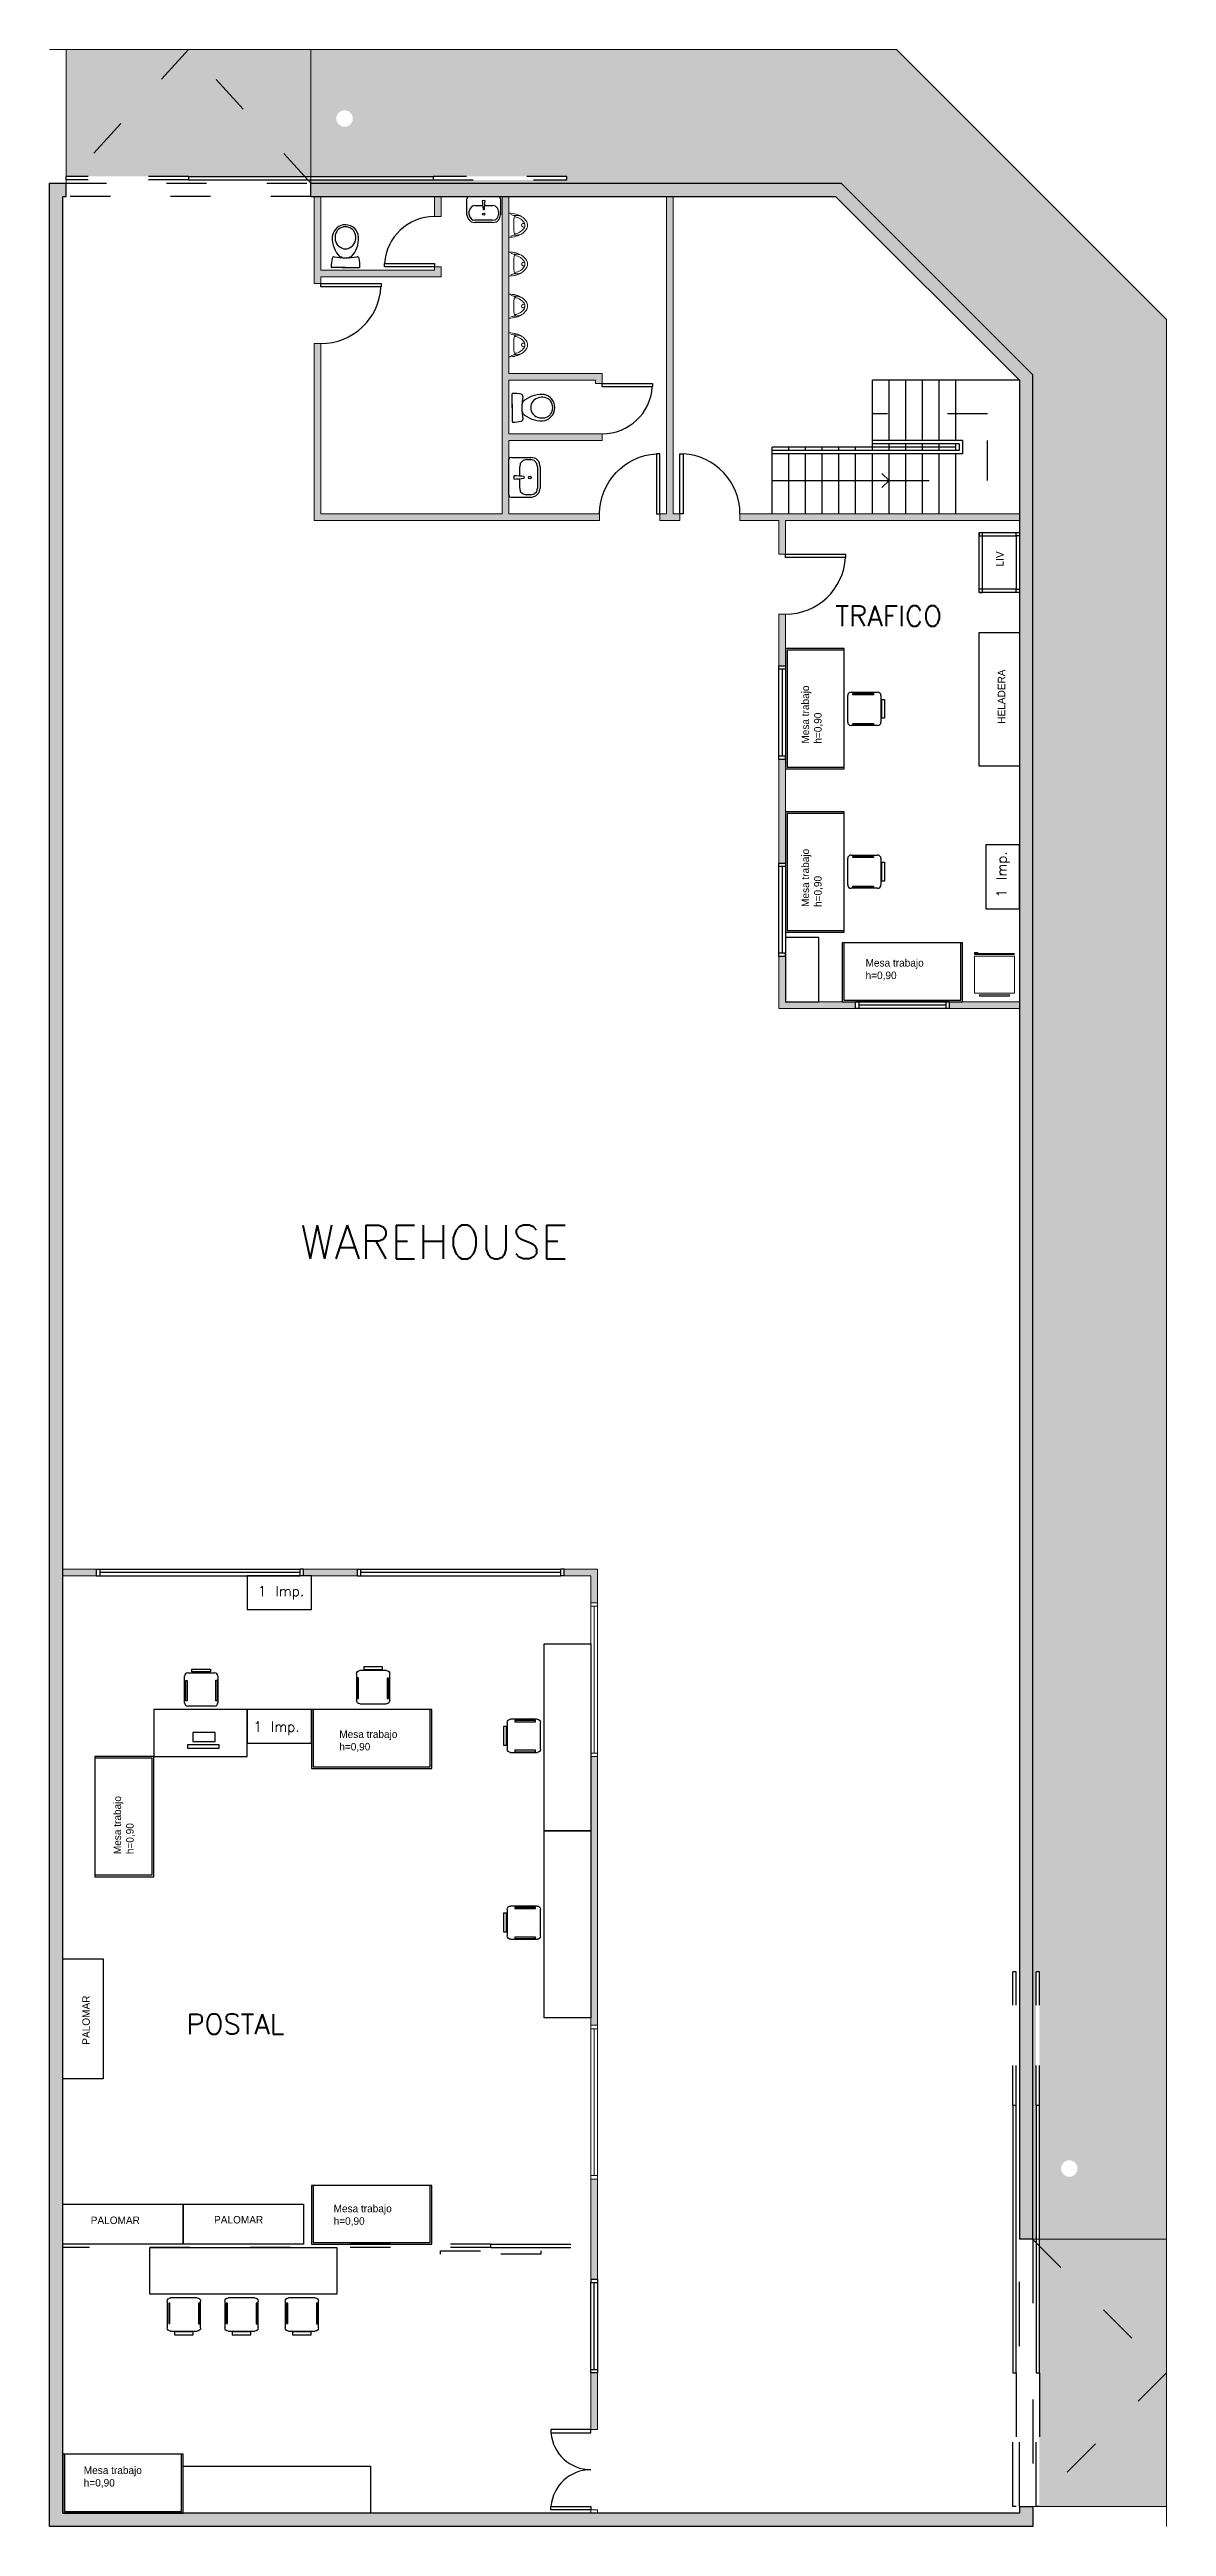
# Model space of a CAD drawing. Header units: millimetres. Extents: x 40.1 to 86.1, y 91.9 to 129.2.
# Drawn here: x 69.41 to 86.12, y 92.08 to 129.15 of the extents above; entities that cross this region are included whole.
import ezdxf

# ---------------------------------------------------------------- set-up
doc = ezdxf.new("R2010")
doc.units = ezdxf.units.MM
for name, pattern in [('ACAD_ISO02W100', [15, 12, -3]), ('ACAD_ISO03W100', [30, 12, -18]), ('CENTER2', [28.575, 19.05, -3.175, 3.175, -3.175])]:
    doc.linetypes.add(name, pattern=pattern)
for name, color, linetype, lineweight in [('000 - DURLOCK', 30, 'Continuous', 15), ('000 - EXISTENTE', 252, 'Continuous', 20), ('000 - HATCH MUROS', 253, 'Continuous', 15), ('000 - MUROS', 1, 'Continuous', 25), ('000 - TEXTO MOBILIARIO', 252, 'Continuous', 0)]:
    doc.layers.add(name, color=color, linetype=linetype, lineweight=lineweight)
for name, color, linetype in [('000 - EQUIPAMIENTO', 252, 'Continuous'), ('000 - ESCALERA', 252, 'ACAD_ISO02W100'), ('000 - HATCH DURLOCK', 252, 'ACAD_ISO03W100'), ('000 - PROYECCION', 253, 'ACAD_ISO03W100'), ('000 - PUERTAS', 252, 'ACAD_ISO03W100'), ('000 - REJA', 3, 'ACAD_ISO03W100'), ('000 - SANITARIOS - EXISTENTE', 254, 'CENTER2'), ('000 - TEXTO', 7, 'ACAD_ISO02W100'), ('000 - VENTANA 130', 3, 'ACAD_ISO03W100'), ('X-REF 12 06 13$0$SANITARIOS', 8, 'Continuous')]:
    doc.layers.add(name, color=color, linetype=linetype)
doc.layers.get('000 - SANITARIOS - EXISTENTE').off()
doc.styles.add('OpenGostTypeA-Regular', font='OpenGostTypeA-Regular')
doc.styles.get("Standard").update_dxf_attribs({"font": 'txt.shx'})
pattern_1 = [(270, (1800.183253, -2590.087893), (0.0412444597, -0.0714375), [0.047625, -0.09525]), (30, (1800.183253, -2590.087893), (0.04124445995, 0.07143749984), [0.047625, -0.09525]), (330, (1800.183253, -2590.087893), (0.0824889196, -1.6e-10), [-0.09525, 0.047625])]

# ---------------------------------------------------------------- blocks, each defined once
blk = doc.blocks.new('000 - SANITARIO - BACHA GRANDE')
at = {"layer": '000 - EQUIPAMIENTO'}
for p, q in [((1729.115541, 1124.070118), (1729.115541, 1124.358339)), ((1729.156763, 1124.399628), (1729.683872, 1124.399628)), ((1729.716783, 1124.358339), (1729.716783, 1124.070118)), ((1729.156763, 1124.070118), (1729.156763, 1124.136074)), ((1729.255562, 1124.234873), (1729.396972, 1124.234873)), ((1729.576828, 1123.971319), (1729.255562, 1123.971319)), ((1729.435427, 1124.234873), (1729.576828, 1124.234873)), ((1729.683872, 1124.136074), (1729.683872, 1124.070118)), ((1729.576828, 1123.930163), (1729.255562, 1123.930163))]:
    blk.add_line(p, q, dxfattribs=at)
for points in [[(1729.156763, 1124.399628), (1729.132029, 1124.391317), (1729.115541, 1124.358339)], [(1729.716783, 1124.358339), (1729.708606, 1124.391317), (1729.683872, 1124.399628)], [(1729.115541, 1124.070118), (1729.140274, 1123.995985), (1729.189674, 1123.946518), (1729.255562, 1123.930163)], [(1729.255562, 1124.234873), (1729.206163, 1124.226562), (1729.173185, 1124.185406), (1729.156763, 1124.136074)], [(1729.156763, 1124.070118), (1729.173185, 1124.020651), (1729.206163, 1123.979496), (1729.255562, 1123.971319)], [(1729.683872, 1124.136074), (1729.667383, 1124.185406), (1729.626228, 1124.226562), (1729.576828, 1124.234873)], [(1729.576828, 1123.930163), (1729.650961, 1123.946518), (1729.700361, 1123.995985), (1729.716783, 1124.070118)], [(1729.576828, 1123.971319), (1729.626228, 1123.979496), (1729.667383, 1124.020651), (1729.683872, 1124.070118)]]:
    blk.add_lwpolyline(points, dxfattribs=at)
blk.add_circle((1729.416208, 1124.082321), 0.02, dxfattribs=at)
for centre, radius, start, end in [((1729.416198, 1124.271421), 0.053412, 62.599994, 117.405779), ((1730.711564, 1124.360933), 1.320622, 181.826591, 188.153046), ((1729.416203, 1124.176732), 0.012306, 194.52616, 345.479613), ((1728.120823, 1124.360802), 1.320622, 351.852727, 358.179182)]:
    blk.add_arc(centre, radius, start, end, dxfattribs=at)
blk = doc.blocks.new('X-REF 12 06 13$0$ming')
at = {"layer": '000 - EQUIPAMIENTO', "color": 0, "lineweight": 9}
for p, q in [((0.18, 0), (-0.18, 0)), ((-0.148292, -0.071009), (-0.16245, -0.031955)), ((-0.147933, -0.073054), (-0.147933, -0.11)), ((0, -0.077), (-0.073966, -0.077)), ((0, -0.077), (0.073966, -0.077)), ((0.147933, -0.073054), (0.147933, -0.11)), ((0.148292, -0.071009), (0.16245, -0.031955))]:
    blk.add_line(p, q, dxfattribs=at)
for centre, radius, start, end in [((0.25405, 0), 0.43405, 180, 194.91074), ((-0.25405, 0), 0.43405, 345.08926, 360), ((-0.148743, -0.11), 0.016642, 180, 187.832819), ((0.128842, -0.033341), 0.304479, 194.91074, 212.735226), ((-0.153933, -0.073054), 0.006, 0, 19.926857), ((-0.131922, -0.11), 0.016011, 137.12572, 180), ((0.046986, -0.11), 0.194919, 180, 199.821488), ((-0.104499, -0.13546), 0.053431, 114.04396, 137.12572), ((0.024024, -0.118277), 0.170511, 199.821488, 209.821096), ((0.049753, -0.084184), 0.210457, 212.735226, 237.205013), ((-0.086104, -0.176691), 0.098579, 100.470176, 114.04396), ((0.054017, -0.075854), 0.18061, 183.431793, 214.22658), ((-0.073966, -0.242369), 0.165369, 90, 100.470176), ((0.049753, -0.084184), 0.172457, 212.735226, 237.205013), ((0, -0.161399), 0.118601, 237.205013, 270), ((0, -0.161399), 0.080601, 237.205013, 270), ((0.001163, -0.222422), 0.028943, 92.303811, 214.275205), ((-0.001163, -0.222422), 0.028943, 325.724795, 87.696189), ((0, -0.161399), 0.080601, 270, 302.794987), ((0, -0.161399), 0.118601, 270, 302.794987), ((-0.049753, -0.084184), 0.172457, 302.794987, 327.264774), ((-0.049753, -0.084184), 0.210457, 302.794987, 327.264774), ((0.073966, -0.242369), 0.165369, 79.529824, 90), ((-0.054017, -0.075854), 0.18061, 325.77342, 356.568207), ((0.086104, -0.176691), 0.098579, 65.95604, 79.529824), ((-0.024024, -0.118277), 0.170511, 330.178904, 340.178512), ((0.104499, -0.13546), 0.053431, 42.87428, 65.95604), ((-0.128842, -0.033341), 0.304479, 327.264774, 345.08926), ((-0.046986, -0.11), 0.194919, 340.178512, 0), ((0.131922, -0.11), 0.016011, 0, 42.87428), ((0.153933, -0.073054), 0.006, 160.073143, 180), ((0.148743, -0.11), 0.016642, 352.167181, 0)]:
    blk.add_arc(centre, radius, start, end, dxfattribs=at)
blk = doc.blocks.new('VENTANA 130')
at = {"layer": '000 - VENTANA 130', "color": 240, "true_color": 0xed1f24}
for p, q in [((2563.146578, 1761.295061), (2563.246578, 1761.295061)), ((2563.146578, 1761.245061), (2563.146578, 1761.295061)), ((2563.246578, 1761.245061), (2563.146578, 1761.245061)), ((2563.246578, 1761.295061), (2563.246578, 1761.245061)), ((2563.246578, 1759.945061), (2563.146578, 1759.945061)), ((2563.146578, 1759.895061), (2563.146578, 1759.945061)), ((2563.246578, 1759.895061), (2563.146578, 1759.895061)), ((2563.246578, 1759.895061), (2563.246578, 1759.945061))]:
    blk.add_line(p, q, dxfattribs=at)
at = {"layer": '000 - VENTANA 130', "color": 252}
for p, q in [((2563.146578, 1759.945061), (2563.146578, 1761.245061)), ((2563.246578, 1761.245061), (2563.246578, 1759.945061))]:
    blk.add_line(p, q, dxfattribs=at)
at = {"layer": '000 - VENTANA 130', "color": 242, "true_color": 0xcd2027}
blk.add_line((2563.196578, 1761.245061), (2563.196578, 1759.945061), dxfattribs=at)
blk = doc.blocks.new('PUERTA 090')
at = {"layer": '000 - PUERTAS'}
for p, q in [((2558.713705, 1733.580865), (2558.713705, 1733.630865)), ((2558.713705, 1733.630865), (2559.613705, 1733.630865)), ((2559.613705, 1733.580865), (2558.713705, 1733.580865)), ((2559.613705, 1733.630865), (2559.613705, 1733.580865))]:
    blk.add_line(p, q, dxfattribs=at)
blk.add_arc((2559.613705, 1733.580865), 0.9, 90, 176.815261, dxfattribs=at)
blk = doc.blocks.new('Inodoro')
at = {"layer": '000 - EQUIPAMIENTO'}
for p, q in [((0.267481, 0.065061), (0.267467, 0.077871)), ((0.267481, 0.065061), (0.267467, 0.077871)), ((0.420473, -0.047783), (0.420473, 0.209217)), ((0.420473, -0.047783), (0.420473, 0.209217)), ((0.420473, 0.002217), (0.420473, -0.204782)), ((0.420473, 0.002217), (0.420473, -0.204782)), ((0.267611, -0.060159), (0.267628, -0.077316)), ((0.267611, -0.060159), (0.267628, -0.077316))]:
    blk.add_line(p, q, dxfattribs=at)
for centre, radius, start, end in [((-0.020062, 0.000186), 0.197391, 93.963589, 180.119507), ((-0.020062, 0.000186), 0.197391, 93.963589, 180.119507), ((-0.019487, -0.00002), 0.167464, 143.116522, 180.059385), ((-0.019487, -0.00002), 0.167464, 143.116522, 180.059385), ((-0.065281, 0.035295), 0.109643, 119.310244, 143.514819), ((-0.065281, 0.035295), 0.109643, 119.310244, 143.514819), ((-0.026041, -0.030397), 0.186146, 52.397501, 119.943791), ((-0.026041, -0.030397), 0.186146, 52.397501, 119.943791), ((-0.019466, -0.215326), 0.412677, 46.427375, 91.977505), ((-0.019466, -0.215326), 0.412677, 46.427375, 91.977505), ((-0.041999, -0.01885), 0.187771, 36.108162, 46.378791), ((-0.041999, -0.01885), 0.187771, 36.108162, 46.378791), ((0, 0), 0.143048, 0.059385, 39.924466), ((0, 0), 0.143048, 0.059385, 39.924466), ((0, 0), 0.143048, 320.194305, 0.059385), ((0, 0), 0.143048, 320.194305, 0.059385), ((0.290675, 0.176652), 0.028, 101.779541, 188.289491), ((-1.027446, -0.015394), 1.304038, 0.773795, 8.289491), ((-1.027446, -0.015394), 1.304038, 0.773795, 8.289491), ((-1.027446, 0.019827), 1.304038, 351.710509, 359.226205), ((-1.027446, 0.019827), 1.304038, 351.710509, 359.226205), ((0.259467, 0.077863), 0.008, 0.059385, 46.427375), ((0.259467, 0.077863), 0.008, 0.059385, 46.427375), ((0.275481, 0.065069), 0.008, 180.059385, 215.49033), ((0.275481, 0.065069), 0.008, 180.059385, 215.49033), ((0.187546, 0.002368), 0.1, 29.128699, 35.49033), ((0.187546, 0.002368), 0.1, 29.128699, 35.49033), ((0.412473, -0.407403), 0.62462, 90, 101.779541), ((0.412473, 0.209217), 0.008, 0, 90), ((-0.019487, -0.00002), 0.197964, 180.059385, 259.4315), ((-0.019487, -0.00002), 0.197964, 180.059385, 259.4315), ((-0.019487, -0.00002), 0.167464, 180.059385, 217.002249), ((-0.019487, -0.00002), 0.167464, 180.059385, 217.002249), ((-0.065207, -0.03543), 0.109643, 216.603952, 240.808527), ((-0.065207, -0.03543), 0.109643, 216.603952, 240.808527), ((-0.026104, 0.030343), 0.186146, 240.17498, 307.72127), ((-0.026104, 0.030343), 0.186146, 240.17498, 307.72127), ((-0.019708, 0.02345), 0.221042, 260.603442, 266.475246), ((-0.019708, 0.02345), 0.221042, 260.603442, 266.475246), ((-0.019912, 0.215285), 0.412677, 268.141266, 313.691396), ((-0.019912, 0.215285), 0.412677, 268.141266, 313.691396), ((-0.042038, 0.018763), 0.187771, 313.73998, 324.010609), ((-0.042038, 0.018763), 0.187771, 313.73998, 324.010609), ((0.290675, -0.172219), 0.028, 171.710509, 258.220459), ((0.290675, -0.172219), 0.028, 171.710509, 258.220459), ((0.259628, -0.077325), 0.008, 313.691396, 0.059385), ((0.259628, -0.077325), 0.008, 313.691396, 0.059385), ((0.275611, -0.06015), 0.008, 144.628441, 180.059385), ((0.275611, -0.06015), 0.008, 144.628441, 180.059385), ((0.187546, 0.002368), 0.1, 324.628441, 330.891305), ((0.187546, 0.002368), 0.1, 324.628441, 330.891305), ((0.412473, 0.411837), 0.62462, 258.220459, 270), ((0.412473, 0.411837), 0.62462, 258.220459, 270), ((0.412473, -0.204783), 0.008, 270, 0), ((0.412473, -0.204783), 0.008, 270, 0)]:
    blk.add_arc(centre, radius, start, end, dxfattribs=at)
blk = doc.blocks.new('IRI-OCASA-Layout R 9$0$OCA_SILLA')
at = {"linetype": 'Continuous'}
for p, q in [((0.0549, 0.05), (0.0549, 0.4483)), ((0.1049, 0.4983), (0.5023, 0.4983)), ((0.5523, 0.4483), (0.5523, 0.05)), ((0.5023, 0), (0.1049, 0))]:
    blk.add_line(p, q, dxfattribs=at)
for points in [[(0, 0.1087), (0, 0.3889), (0.0427, 0.3889), (0.0427, 0.1087)], [(0.1654, 0.4663), (0.1654, 0.4876), (0.4749, 0.4876), (0.4749, 0.4663)], [(0.1681, 0.0207), (0.1681, 0.0394), (0.4749, 0.0394), (0.4749, 0.0207)]]:
    blk.add_lwpolyline(points, close=True, dxfattribs=at)
for centre, start, end in [((0.1049, 0.4483), 90, 180), ((0.5023, 0.4483), 0, 90), ((0.1049, 0.05), 180, 270), ((0.5023, 0.05), 270, 0)]:
    blk.add_arc(centre, 0.05, start, end, dxfattribs=at)
blk = doc.blocks.new('000 - EQUIPAMIENTO - HELADERA 060 x 060')
at = {"lineweight": 0}
for p, q in [((6025.44335, 1321.331753), (6025.44335, 1321.931753)), ((6025.45885, 1321.331753), (6025.45885, 1321.931753)), ((6025.480992, 1321.931753), (6025.480992, 1321.331753)), ((6026.036707, 1321.931753), (6025.480992, 1321.931753)), ((6026.036707, 1321.331753), (6026.036707, 1321.931753)), ((6026.063278, 1321.855536), (6026.080992, 1321.855536)), ((6026.063278, 1321.40797), (6026.063278, 1321.855536)), ((6026.080992, 1321.40797), (6026.080992, 1321.855536)), ((6025.42785, 1321.38152), (6025.44335, 1321.38152)), ((6025.42785, 1321.331753), (6025.42785, 1321.38152)), ((6025.42785, 1321.331753), (6025.44335, 1321.331753)), ((6025.44335, 1321.331753), (6025.44335, 1321.38152)), ((6025.44335, 1321.331753), (6025.45885, 1321.331753)), ((6026.036707, 1321.331753), (6025.480992, 1321.331753)), ((6026.063278, 1321.40797), (6026.080992, 1321.40797))]:
    blk.add_line(p, q, dxfattribs=at)
blk = doc.blocks.new('VENTANA 220')
at = {"layer": '000 - DURLOCK', "color": 1}
for p, q in [((2563.870795, 1758.400865), (2563.970795, 1758.400865)), ((2563.870795, 1758.350865), (2563.870795, 1758.400865)), ((2563.870795, 1758.350865), (2563.970795, 1758.350865)), ((2563.920795, 1758.350865), (2563.920795, 1756.150865)), ((2563.970795, 1758.400865), (2563.970795, 1758.350865)), ((2563.970795, 1756.150865), (2563.870795, 1756.150865)), ((2563.870795, 1756.100865), (2563.870795, 1756.150865)), ((2563.970795, 1756.100865), (2563.870795, 1756.100865)), ((2563.970795, 1756.100865), (2563.970795, 1756.150865))]:
    blk.add_line(p, q, dxfattribs=at)
at = {"layer": '000 - DURLOCK', "color": 252}
for p, q in [((2563.870795, 1756.150865), (2563.870795, 1758.350865)), ((2563.970795, 1758.350865), (2563.970795, 1756.150865))]:
    blk.add_line(p, q, dxfattribs=at)
blk = doc.blocks.new('VENTANA 300')
at = {"layer": '000 - VENTANA 130', "color": 1}
for p, q in [((2563.333006, 1748.209443), (2563.333006, 1748.109443)), ((2563.333006, 1748.209443), (2563.383006, 1748.209443)), ((2563.333006, 1748.109443), (2563.383006, 1748.109443)), ((2563.383006, 1748.209443), (2563.383006, 1748.109443)), ((2563.383006, 1748.159443), (2566.383006, 1748.159443)), ((2566.383006, 1748.109443), (2566.383006, 1748.209443)), ((2566.433006, 1748.209443), (2566.383006, 1748.209443)), ((2566.433006, 1748.109443), (2566.383006, 1748.109443)), ((2566.433006, 1748.109443), (2566.433006, 1748.209443))]:
    blk.add_line(p, q, dxfattribs=at)
at = {"layer": '000 - VENTANA 130', "color": 252}
for p, q in [((2566.383006, 1748.209443), (2563.383006, 1748.209443)), ((2566.383006, 1748.109443), (2563.383006, 1748.109443))]:
    blk.add_line(p, q, dxfattribs=at)

msp = doc.modelspace()

# ---------------------------------------------------------------- hatches: boundary and pattern name
at = {"layer": '000 - HATCH DURLOCK', "lineweight": 0}
h = msp.add_hatch(dxfattribs=at)
h.set_pattern_fill('HONEY', color=256, scale=0.015, angle=270)
h.set_pattern_definition(pattern_1)
h.paths.add_polyline_path([(73.468, 125.854), (73.468, 126.954), (73.368, 126.954), (73.368, 125.654), (73.468, 125.654), (73.468, 125.754), (75.268, 125.754), (75.268, 125.904), (75.168, 125.904), (75.168, 125.854)])
h.paths.add_polyline_path([(75.168, 126.954), (75.168, 126.654), (75.268, 126.654), (75.268, 126.954)], flags=17)
h.paths.add_polyline_path([(76.178, 126.954), (76.178, 122.204), (76.278, 122.204), (76.278, 123.204), (76.278, 123.304), (77.678, 123.304), (77.678, 123.404), (76.278, 123.404), (76.278, 124.204), (77.578, 124.204), (77.578, 124.154), (77.678, 124.154), (77.678, 124.204), (77.678, 124.304), (76.278, 124.304), (76.278, 126.954)])
h.paths.add_polyline_path([(73.468, 122.204), (73.468, 124.754), (73.368, 124.754), (73.368, 122.104), (77.638, 122.104), (77.638, 122.204)])
h.paths.add_polyline_path([(78.638, 126.954), (78.638, 122.204), (78.538, 122.204), (78.538, 122.104), (78.838, 122.104), (78.838, 122.204), (78.738, 122.204), (78.738, 126.954)])
at = {"layer": '000 - HATCH DURLOCK'}
h = msp.add_hatch(dxfattribs=at)
h.set_pattern_fill('HONEY', color=256, scale=0.015, angle=270)
h.set_pattern_definition(pattern_1)
h.paths.add_polyline_path([(79.738, 122.204), (79.738, 122.104), (80.318, 122.104), (80.318, 121.604), (80.418, 121.604), (80.418, 122.104), (83.918, 122.104), (83.918, 122.204)])
h.paths.add_polyline_path([(80.318, 120.704), (80.318, 119.929), (80.418, 119.929), (80.418, 120.704)])
h.paths.add_polyline_path([(80.318, 118.529), (80.318, 116.979), (80.418, 116.979), (80.418, 118.529)])
h.paths.add_polyline_path([(80.318, 115.579), (80.318, 114.804), (81.468, 114.804), (81.468, 114.904), (80.418, 114.904), (80.418, 115.579)])
h.paths.add_polyline_path([(82.868, 114.904), (82.868, 114.804), (83.918, 114.804), (83.918, 114.904)])
h = msp.add_hatch(dxfattribs=at)
h.set_pattern_fill('HONEY', color=256, scale=0.015, angle=270)
h.set_pattern_definition(pattern_1)
h.paths.add_polyline_path([(77.108, 106.409), (77.108, 106.309), (77.508, 106.309), (77.508, 105.909), (77.608, 105.909), (77.608, 106.409)])
h.paths.add_polyline_path([(73.208, 106.409), (73.208, 106.309), (74.008, 106.309), (74.008, 106.409)])
h.paths.add_polyline_path([(69.608, 106.409), (69.608, 106.309), (70.108, 106.309), (70.108, 106.409)])
h.paths.add_polyline_path([(77.508, 103.609), (77.508, 102.495), (77.508, 99.584), (77.608, 99.584), (77.608, 103.609)])
h.paths.add_polyline_path([(77.508, 97.284), (77.508, 95.784), (77.608, 95.784), (77.608, 97.284)])
h.paths.add_polyline_path([(77.508, 94.384), (77.508, 93.534), (77.608, 93.534), (77.608, 94.384)])
at = {"layer": '000 - HATCH MUROS', "transparency": 33554495}
h = msp.add_hatch(color=254, dxfattribs=at)
h.dxf.hatch_style = 1
h.paths.add_polyline_path([(71.488, 129.154), (73.227, 127.254), (73.318, 127.254), (73.318, 129.154)])
h.paths.add_polyline_path([(69.75, 127.254), (71.488, 127.254), (73.227, 127.254), (71.488, 129.154)])
h.paths.add_polyline_path([(69.658, 129.154), (69.658, 127.254), (69.75, 127.254), (71.488, 129.154)])
h = msp.add_hatch(color=254, dxfattribs=at)
h.dxf.hatch_style = 1
h.paths.add_polyline_path([(82.079, 129.154), (73.318, 129.154), (73.318, 127.254), (75.148, 127.254), (77.148, 127.254), (77.148, 127.204), (75.148, 127.204), (73.318, 127.204), (73.318, 127.154), (81.251, 127.154), (84.118, 124.287), (84.118, 96.384), (84.168, 96.384), (84.168, 98.384), (84.168, 100.384), (84.218, 100.384), (84.218, 98.384), (84.218, 96.384), (86.118, 96.384), (86.118, 125.115)])
h.paths.add_polyline_path([(73.822, 127.998, -1), (73.822, 128.244, -1)], flags=16)
h.paths.add_polyline_path([(73.822, 128.121), (73.822, 128.059, -0.414214), (73.761, 128.121), (73.822, 128.121), (73.822, 128.182, -0.414214), (73.884, 128.121)], flags=0)
h.paths.add_polyline_path([(84.665, 97.564, -1), (84.665, 97.318, -1)], flags=16)
h.paths.add_polyline_path([(84.665, 97.502, -0.414214), (84.726, 97.441), (84.665, 97.441), (84.665, 97.38, -0.414214), (84.603, 97.441), (84.665, 97.441)], flags=0)
h.paths.add_polyline_path([(84.797, 97.463), (85.968, 97.463), (85.968, 97.763), (84.797, 97.763)], flags=24)
h.paths.add_polyline_path([(73.954, 128.143), (75.126, 128.143), (75.126, 128.443), (73.954, 128.443)], flags=24)
at = {"layer": '000 - HATCH MUROS'}
h = msp.add_hatch(color=252, dxfattribs=at)
h.dxf.hatch_style = 1
h.paths.add_polyline_path([(69.408, 127.154), (69.408, 122.204), (69.408, 92.084), (84.118, 92.084), (84.118, 92.384), (83.918, 92.384), (83.918, 92.284), (69.608, 92.284), (69.608, 93.164), (69.608, 122.204), (69.608, 126.954), (69.658, 126.954), (69.658, 127.154)])
h = msp.add_hatch(color=252, dxfattribs=at)
h.dxf.hatch_style = 1
h.paths.add_polyline_path([(73.318, 127.154), (81.251, 127.154), (84.118, 124.287), (84.118, 96.384), (83.918, 96.384), (83.918, 124.204), (81.168, 126.954), (73.318, 126.954)])
at = {"layer": '000 - HATCH MUROS', "transparency": 33554495}
h = msp.add_hatch(color=254, dxfattribs=at)
h.dxf.hatch_style = 1
h.paths.add_polyline_path([(84.218, 96.384), (86.118, 96.384), (86.118, 94.384), (84.218, 96.279)])
h = msp.add_hatch(color=254, dxfattribs=at)
h.dxf.hatch_style = 1
h.paths.add_polyline_path([(84.218, 96.279), (84.218, 94.384), (84.218, 92.479), (86.118, 94.384)])
h.paths.add_polyline_path([(84.218, 92.479), (84.218, 92.384), (86.118, 92.384), (86.118, 94.384)])

# ---------------------------------------------------------------- linework, layer by layer
at = {"layer": '000 - DURLOCK'}
for p, q in [((73.468, 126.954), (73.468, 125.854)), ((75.168, 126.654), (75.168, 126.954)), ((75.268, 126.654), (75.268, 126.954)), ((76.178, 122.204), (76.178, 126.954)), ((76.278, 124.304), (76.278, 126.954)), ((78.638, 122.204), (78.638, 126.954)), ((78.738, 122.204), (78.738, 126.954)), ((75.168, 126.654), (75.268, 126.654)), ((73.468, 125.854), (75.168, 125.854)), ((73.468, 125.754), (75.268, 125.754)), ((75.168, 125.854), (75.168, 125.904)), ((75.168, 125.904), (75.268, 125.904)), ((75.268, 125.754), (75.268, 125.904)), ((73.468, 125.654), (73.368, 125.654)), ((73.368, 124.754), (73.468, 124.754)), ((76.278, 124.304), (77.678, 124.304)), ((76.278, 123.404), (76.278, 124.204)), ((76.278, 124.204), (77.578, 124.204)), ((77.578, 124.154), (77.578, 124.204)), ((77.678, 124.304), (77.678, 124.204)), ((77.678, 124.204), (77.678, 124.154)), ((77.678, 124.154), (77.578, 124.154)), ((76.278, 123.404), (77.678, 123.404)), ((76.278, 122.204), (76.278, 123.304)), ((76.278, 123.304), (77.678, 123.304)), ((76.278, 122.204), (76.278, 123.204)), ((77.678, 123.404), (77.678, 123.304)), ((77.638, 122.204), (77.638, 122.104)), ((78.538, 122.204), (78.538, 122.104)), ((78.838, 122.204), (78.738, 122.204)), ((78.838, 122.204), (78.838, 122.104)), ((83.918, 122.204), (79.738, 122.204)), ((79.968, 122.204), (79.738, 122.204)), ((79.738, 122.204), (79.738, 122.104)), ((80.318, 122.104), (80.318, 121.604)), ((80.318, 121.604), (80.418, 121.604)), ((80.418, 120.704), (80.318, 120.704)), ((77.608, 106.409), (69.608, 106.409)), ((77.608, 106.409), (77.108, 106.409)), ((77.608, 93.534), (77.608, 106.409)), ((77.508, 106.309), (69.608, 106.309)), ((77.508, 93.534), (77.508, 106.309)), ((77.608, 93.534), (77.508, 93.534)), ((77.508, 92.284), (77.508, 92.334)), ((77.608, 92.334), (77.508, 92.334)), ((77.608, 92.284), (77.608, 92.334))]:
    msp.add_line(p, q, dxfattribs=at)
for points in [[(73.368, 125.654), (73.368, 126.954)], [(73.468, 125.854), (73.468, 126.954)], [(73.468, 125.654), (73.468, 125.754)], [(77.638, 122.104), (73.368, 122.104), (73.368, 124.754)], [(76.178, 122.204), (73.468, 122.204), (73.468, 124.754)], [(77.638, 122.204), (76.278, 122.204)], [(78.638, 122.204), (78.538, 122.204)], [(78.838, 122.104), (78.538, 122.104)], [(78.838, 122.204), (78.738, 122.204)], [(79.968, 122.204), (79.738, 122.204)], [(80.318, 122.104), (79.738, 122.104)], [(79.968, 122.204), (83.918, 122.204)], [(80.318, 122.104), (80.318, 121.604)], [(80.418, 122.104), (80.418, 121.604)], [(83.918, 122.104), (80.418, 122.104)], [(80.318, 120.704), (80.318, 114.804), (83.918, 114.804)], [(80.418, 120.704), (80.418, 114.904), (83.918, 114.904)]]:
    msp.add_lwpolyline(points, dxfattribs=at)
at = {"layer": '000 - EQUIPAMIENTO'}
for p, q in [((83.318, 121.027), (83.318, 121.927)), ((83.318, 121.927), (83.918, 121.927)), ((83.318, 121.927), (83.318, 121.877)), ((83.318, 121.877), (83.368, 121.877)), ((83.368, 121.877), (83.368, 121.927)), ((83.868, 121.877), (83.868, 121.927)), ((83.918, 121.877), (83.868, 121.877)), ((83.918, 121.927), (83.918, 121.877)), ((83.368, 121.077), (83.318, 121.077)), ((83.918, 121.027), (83.318, 121.027)), ((83.318, 121.027), (83.368, 121.027)), ((83.368, 121.027), (83.368, 121.077)), ((83.868, 121.027), (83.868, 121.077)), ((83.868, 121.077), (83.918, 121.077)), ((83.918, 121.027), (83.868, 121.027)), ((71.551, 103.969), (71.551, 103.831)), ((71.884, 103.969), (71.551, 103.969)), ((71.551, 103.831), (71.884, 103.831)), ((71.884, 103.831), (71.884, 103.969)), ((71.948, 103.78), (71.471, 103.78)), ((71.471, 103.78), (71.471, 103.73)), ((71.471, 103.73), (71.948, 103.73)), ((71.948, 103.73), (71.948, 103.78))]:
    msp.add_line(p, q, dxfattribs=at)
for points in [[(83.868, 121.877), (83.868, 121.077), (83.368, 121.077), (83.368, 121.877)], [(81.298, 118.389), (81.298, 120.189), (80.418, 120.189), (80.418, 118.389)], [(81.298, 115.945), (81.298, 117.745), (80.418, 117.745), (80.418, 115.945)], [(83.418, 116.292), (83.918, 116.292), (83.918, 117.252), (83.418, 117.252)], [(80.418, 114.904), (80.918, 114.904), (80.918, 115.864), (80.418, 115.864)], [(83.068, 115.784), (81.268, 115.784), (81.268, 114.904), (83.068, 114.904)], [(73.326, 105.809), (73.326, 106.309), (72.366, 106.309), (72.366, 105.809)], [(70.966, 104.309), (70.966, 103.609), (72.366, 103.609), (72.366, 104.309)], [(73.326, 103.809), (73.326, 104.309), (72.366, 104.309), (72.366, 103.809)], [(75.126, 104.309), (73.326, 104.309), (73.326, 103.429), (75.126, 103.429)], [(70.086, 103.609), (70.086, 101.809), (70.966, 101.809), (70.966, 103.609)], [(70.208, 98.781), (69.608, 98.781), (69.608, 100.581), (70.208, 100.581)], [(75.126, 97.189), (73.326, 97.189), (73.326, 96.309), (75.126, 96.309)], [(71.408, 96.909), (71.408, 96.309), (69.608, 96.309), (69.608, 96.909)], [(73.208, 96.909), (73.208, 96.309), (71.408, 96.309), (71.408, 96.909)], [(71.408, 93.164), (69.608, 93.164), (69.608, 92.284), (71.408, 92.284)]]:
    msp.add_lwpolyline(points, close=True, dxfattribs=at)
for points in [[(81.298, 120.164), (80.443, 120.164), (80.443, 118.414), (81.298, 118.414)], [(83.918, 118.43), (83.318, 118.43), (83.318, 120.43), (83.918, 120.43), (83.918, 118.43)], [(81.298, 117.72), (80.443, 117.72), (80.443, 115.97), (81.298, 115.97)], [(81.293, 115.784), (81.293, 114.929), (83.043, 114.929), (83.043, 115.784)], [(76.808, 103.895), (76.808, 105.295), (77.508, 105.295), (77.508, 103.895)], [(73.351, 104.309), (73.351, 103.454), (75.101, 103.454), (75.101, 104.309)], [(77.508, 103.895), (77.508, 102.495), (76.808, 102.495), (76.808, 103.895)], [(70.086, 101.834), (70.941, 101.834), (70.941, 103.584), (70.086, 103.584)], [(76.808, 101.095), (76.808, 102.495), (77.508, 102.495), (77.508, 101.095)], [(77.508, 101.095), (77.508, 99.695), (76.808, 99.695), (76.808, 101.095)], [(73.351, 97.189), (73.351, 96.334), (75.101, 96.334), (75.101, 97.189)], [(72.307, 95.559), (70.907, 95.559), (70.907, 96.259), (72.307, 96.259)], [(72.307, 96.259), (73.707, 96.259), (73.707, 95.559), (72.307, 95.559)], [(69.633, 93.164), (69.633, 92.309), (71.383, 92.309), (71.383, 93.164)], [(72.808, 92.284), (71.408, 92.284), (71.408, 92.984), (72.808, 92.984)], [(72.808, 92.984), (74.208, 92.984), (74.208, 92.284), (72.808, 92.284)]]:
    msp.add_lwpolyline(points, dxfattribs=at)
at = {"layer": '000 - ESCALERA', "color": 251}
for p, q in [((83.918, 124.204), (81.718, 124.204)), ((81.718, 123.204), (81.718, 124.204)), ((81.968, 123.304), (81.968, 124.204)), ((82.218, 123.304), (82.218, 124.204)), ((82.468, 123.304), (82.468, 124.204)), ((82.718, 123.304), (82.718, 124.204)), ((82.968, 123.304), (82.968, 124.204)), ((80.218, 122.204), (80.218, 123.204)), ((80.218, 122.204), (80.218, 123.204)), ((80.468, 123.154), (80.468, 123.204)), ((80.468, 122.204), (80.468, 123.104)), ((80.718, 123.154), (80.718, 123.204)), ((80.718, 122.204), (80.718, 123.104)), ((80.968, 123.154), (80.968, 123.204)), ((80.968, 122.204), (80.968, 123.104)), ((81.218, 123.154), (81.218, 123.204)), ((81.218, 122.204), (81.218, 123.104)), ((81.468, 123.154), (81.468, 123.204)), ((81.468, 122.204), (81.468, 123.104)), ((81.718, 123.154), (81.718, 123.204)), ((81.718, 122.204), (81.718, 123.104)), ((81.968, 123.204), (81.968, 123.254)), ((81.968, 123.154), (81.968, 123.204)), ((81.968, 123.154), (81.968, 123.204)), ((81.968, 122.204), (81.968, 123.104)), ((81.968, 122.204), (81.968, 123.104)), ((82.218, 123.204), (82.218, 123.254)), ((82.218, 123.154), (82.218, 123.204)), ((82.218, 122.204), (82.218, 123.104)), ((82.468, 123.204), (82.468, 123.254)), ((82.468, 123.154), (82.468, 123.204)), ((82.468, 122.204), (82.468, 123.104)), ((82.718, 123.204), (82.718, 123.254)), ((82.718, 123.154), (82.718, 123.204)), ((82.718, 122.204), (82.718, 123.104)), ((82.968, 123.204), (82.968, 123.254)), ((82.968, 123.154), (82.968, 123.204)), ((82.968, 122.204), (82.968, 123.104))]:
    msp.add_line(p, q, dxfattribs=at)
at = {"layer": '000 - ESCALERA', "linetype": 'ByBlock'}
for p, q in [((82.968, 123.204), (80.218, 123.204)), ((83.018, 123.154), (80.218, 123.154)), ((83.068, 123.104), (80.218, 123.104))]:
    msp.add_line(p, q, dxfattribs=at)
at = {"layer": '000 - ESCALERA'}
for p, q in [((83.068, 123.304), (81.718, 123.304)), ((83.018, 123.254), (81.718, 123.254)), ((83.018, 123.254), (83.018, 123.154)), ((83.068, 123.304), (83.068, 123.104))]:
    msp.add_line(p, q, dxfattribs=at)
at = {"layer": '000 - EXISTENTE'}
for p, q in [((69.658, 127.154), (69.658, 129.154)), ((73.318, 127.154), (73.318, 129.154)), ((84.118, 96.384), (86.118, 96.384)), ((84.118, 92.384), (86.118, 92.384))]:
    msp.add_line(p, q, dxfattribs=at)
msp.add_lwpolyline([(69.408, 129.154), (82.079, 129.154), (86.118, 125.115), (86.118, 92.084)], dxfattribs=at)
at = {"layer": '000 - MUROS'}
for p, q in [((69.658, 126.954), (69.658, 127.154)), ((73.318, 126.954), (73.318, 127.154)), ((84.118, 96.384), (84.118, 124.287)), ((84.118, 96.384), (83.918, 96.384)), ((83.918, 92.384), (84.118, 92.384))]:
    msp.add_line(p, q, dxfattribs=at)
for points in [[(84.118, 92.384), (84.118, 92.084), (69.408, 92.084), (69.408, 122.204), (69.408, 127.154), (69.658, 127.154)], [(73.318, 127.154), (81.251, 127.154), (84.118, 124.287)], [(83.918, 92.384), (83.918, 92.284), (69.608, 92.284), (69.608, 122.204), (69.608, 126.954), (69.658, 126.954)], [(73.318, 126.954), (81.168, 126.954), (83.918, 124.204), (83.918, 96.384)]]:
    msp.add_lwpolyline(points, dxfattribs=at)
at = {"layer": '000 - PROYECCION', "ltscale": 0.05}
for p, q in [((71.488, 129.154), (69.658, 127.154)), ((73.318, 127.154), (71.488, 129.154)), ((71.488, 127.254), (69.658, 127.254)), ((71.488, 127.204), (69.658, 127.204)), ((69.658, 127.154), (73.318, 127.154)), ((77.148, 127.254), (75.148, 127.254)), ((75.148, 127.204), (77.148, 127.204)), ((77.148, 127.204), (77.148, 127.254)), ((73.318, 126.954), (69.658, 126.954)), ((83.818, 98.384), (83.818, 100.384)), ((83.868, 100.384), (83.818, 100.384)), ((83.868, 98.384), (83.868, 100.384)), ((84.168, 98.384), (84.168, 100.384)), ((84.218, 100.384), (84.168, 100.384)), ((84.218, 98.384), (84.218, 100.384)), ((84.113, 96.384), (86.118, 94.384)), ((86.118, 94.384), (84.113, 92.374)), ((84.218, 92.384), (84.168, 92.384))]:
    msp.add_line(p, q, dxfattribs=at)
at = {"layer": '000 - PROYECCION'}
for p, q in [((69.658, 127.204), (69.658, 127.254)), ((80.218, 122.704), (81.968, 122.704)), ((81.968, 122.704), (81.862, 122.81)), ((81.968, 122.704), (81.862, 122.598)), ((83.868, 92.384), (83.818, 92.384))]:
    msp.add_line(p, q, dxfattribs=at)
at = {"layer": '000 - PROYECCION', "ltscale": 0.08}
for p, q in [((83.918, 92.384), (83.918, 96.384)), ((84.118, 96.384), (84.118, 92.384)), ((83.818, 92.384), (83.818, 94.384)), ((83.868, 94.384), (83.868, 92.384)), ((84.168, 92.384), (84.168, 94.384)), ((84.218, 94.384), (84.218, 92.384))]:
    msp.add_line(p, q, dxfattribs=at)
at = {"layer": '000 - PROYECCION', "ltscale": 0.1}
for p, q in [((76.008, 96.309), (77.508, 96.309)), ((76.008, 96.259), (77.508, 96.259))]:
    msp.add_line(p, q, dxfattribs=at)
at = {"layer": '000 - PROYECCION', "ltscale": 0.05}
msp.add_lwpolyline([(81.968, 122.704), (83.443, 122.704), (83.443, 123.704), (81.718, 123.704)], dxfattribs=at)
at = {"layer": '000 - PUERTAS'}
for p, q in [((71.488, 127.254), (75.148, 127.254)), ((71.488, 127.254), (71.488, 127.204)), ((71.488, 127.204), (75.148, 127.204)), ((75.148, 127.254), (75.148, 127.204)), ((74.418, 125.904), (74.418, 125.954)), ((74.418, 125.954), (75.168, 125.954)), ((75.168, 125.904), (74.418, 125.904)), ((75.168, 125.954), (75.168, 125.904)), ((77.678, 124.154), (78.428, 124.154)), ((77.678, 124.104), (77.678, 124.154)), ((78.428, 124.104), (77.678, 124.104)), ((78.428, 124.154), (78.428, 124.104)), ((83.868, 98.384), (83.818, 98.384)), ((83.818, 98.384), (83.818, 94.384)), ((83.868, 94.384), (83.868, 98.384)), ((84.218, 98.384), (84.168, 98.384)), ((84.168, 98.384), (84.168, 94.384)), ((84.218, 94.384), (84.218, 98.384)), ((83.818, 94.384), (83.868, 94.384)), ((84.168, 94.384), (84.218, 94.384)), ((77.508, 93.534), (76.908, 93.534)), ((76.908, 93.534), (76.908, 93.484)), ((76.908, 93.484), (77.508, 93.484)), ((77.508, 93.484), (77.508, 93.534)), ((76.908, 92.334), (76.908, 92.384)), ((76.908, 92.384), (77.508, 92.384)), ((77.508, 92.334), (76.908, 92.334)), ((77.508, 92.384), (77.508, 92.334))]:
    msp.add_line(p, q, dxfattribs=at)
for centre, radius, start, end in [((75.168, 125.904), 0.75, 90, 176.1774), ((77.678, 124.154), 0.75, 270, 356.1774), ((77.508, 93.534), 0.6, 184.7802, 270), ((77.508, 92.334), 0.6, 90, 175.2198)]:
    msp.add_arc(centre, radius, start, end, dxfattribs=at)
at = {"layer": '000 - REJA', "ltscale": 0.05}
for p, q in [((76.008, 96.309), (69.608, 96.309)), ((76.008, 96.259), (69.608, 96.259)), ((75.258, 96.209), (76.758, 96.209)), ((75.258, 96.159), (75.258, 96.209)), ((76.758, 96.159), (75.258, 96.159)), ((76.008, 96.259), (76.008, 96.309)), ((76.758, 96.209), (76.758, 96.159))]:
    msp.add_line(p, q, dxfattribs=at)

# ---------------------------------------------------------------- block references
at = {"layer": '000 - DURLOCK'}
for p in [(-2482.828, -1641.366), (-2482.828, -1644.316)]:
    msp.add_blockref('VENTANA 130', p, dxfattribs=at)
for name, p, rotation in [('VENTANA 130', (1842.763, -2448.342), 90), ('VENTANA 300', (2636.541, 1854.519), 180), ('VENTANA 300', (2640.441, 1854.519), 180), ('VENTANA 220', (2641.479, 1862.01), 180), ('VENTANA 220', (2641.479, 1855.685), 180), ('VENTANA 130', (2640.755, 1855.679), 180)]:
    msp.add_blockref(name, p, dxfattribs=dict(at, rotation=rotation))
at = {"layer": '000 - EQUIPAMIENTO'}
for name, p, rotation in [('IRI-OCASA-Layout R 9$0$OCA_SILLA', (81.902, 119.536), 180), ('IRI-OCASA-Layout R 9$0$OCA_SILLA', (81.902, 117.099), 180), ('000 - EQUIPAMIENTO - HELADERA 060 x 060', (-1238.085, 6141.068), 270), ('IRI-OCASA-Layout R 9$0$OCA_SILLA', (71.428, 104.915), 270)]:
    msp.add_blockref(name, p, dxfattribs=dict(at, rotation=rotation))
at = {"layer": '000 - EQUIPAMIENTO', "xscale": -1}
for p, rotation in [((74.499, 104.95), 90), ((76.202, 104.167), 180), ((76.202, 101.37), 180), ((71.17, 94.953), 270), ((72.032, 94.953), 270), ((72.934, 94.953), 270)]:
    msp.add_blockref('IRI-OCASA-Layout R 9$0$OCA_SILLA', p, dxfattribs=dict(at, rotation=rotation))
at = {"layer": '000 - PUERTAS'}
for p, rotation in [((2633.082, 1859.235), 180), ((-1654.743, 2681.818), 270), ((2640.032, 1855.185), 180)]:
    msp.add_blockref('PUERTA 090', p, dxfattribs=dict(at, rotation=rotation))
at = {"layer": '000 - PUERTAS', "xscale": -1, "rotation": 90}
msp.add_blockref('PUERTA 090', (1812.119, 2681.818), dxfattribs=at)
at = {"layer": '000 - SANITARIOS - EXISTENTE', "xscale": 0.833444, "yscale": 0.833444, "zscale": 0.833444}
msp.add_blockref('000 - SANITARIO - BACHA GRANDE', (-1365.468, -810.169), dxfattribs=at)
at = {"layer": '000 - SANITARIOS - EXISTENTE'}
for name, p, rotation in [('Inodoro', (73.835, 126.314), 270), ('Inodoro', (76.75, 123.795), 180), ('000 - SANITARIO - BACHA GRANDE', (1200.678, -1606.666), 90)]:
    msp.add_blockref(name, p, dxfattribs=dict(at, rotation=rotation))
at = {"layer": 'X-REF 12 06 13$0$SANITARIOS', "rotation": 90}
for p in [(76.278, 126.524), (76.278, 125.944), (76.278, 125.314), (76.278, 124.734)]:
    msp.add_blockref('X-REF 12 06 13$0$ming', p, dxfattribs=at)

# ---------------------------------------------------------------- texts
at = {"layer": '000 - EQUIPAMIENTO', "insert": (83.577, 115.29, 0), "char_height": 0.15, "width": 3.03645, "attachment_point": 1, "rotation": 90}
msp.add_mtext('\\pxqc;1 Imp.', dxfattribs=at)
at = {"layer": '000 - EQUIPAMIENTO', "char_height": 0.15, "width": 3.03645, "attachment_point": 1}
for insert in [(71.353, 106.158, 0), (71.285, 104.129, 0)]:
    msp.add_mtext('\\pxqc;1 Imp.', dxfattribs=dict(at, insert=insert))
at = {"layer": '000 - TEXTO', "attachment_point": 1}
for s, insert, char_height in [('TRAFICO', (81.166, 120.826), 0.3), ('WAREHOUSE', (73.156, 111.558), 0.5), ('POSTAL', (71.457, 99.753), 0.3)]:
    msp.add_mtext_dynamic_manual_height_columns(s, width=6.0876, gutter_width=12.5, heights=[0], dxfattribs=dict(at, insert=insert, char_height=char_height))
at = {"layer": '000 - TEXTO MOBILIARIO', "char_height": 0.1125, "width": 1.41008, "attachment_point": 1, "rotation": 90, "style": 'OpenGostTypeA-Regular'}
for s, insert in [('\\pxqc;LIV', (83.57, 120.826, 0)), ('\\pxqc;HELADERA', (83.594, 118.765)), ('Mesa trabajo\\Ph=0,90', (80.659, 118.766)), ('Mesa trabajo\\Ph=0,90', (80.659, 116.322)), ('Mesa trabajo\\Ph=0,90', (70.366, 102.146)), ('PALOMAR', (69.898, 99.294))]:
    msp.add_mtext(s, dxfattribs=dict(at, insert=insert))
at = {"layer": '000 - TEXTO MOBILIARIO', "char_height": 0.1125, "width": 1.41008, "attachment_point": 1, "style": 'OpenGostTypeA-Regular'}
for s, insert in [('Mesa trabajo\\Ph=0,90', (81.617, 115.542)), ('Mesa trabajo\\Ph=0,90', (73.743, 103.998)), ('Mesa trabajo\\Ph=0,90', (73.658, 96.899)), ('PALOMAR', (70.024, 96.722)), ('PALOMAR', (71.869, 96.731)), ('Mesa trabajo\\Ph=0,90', (69.92, 92.982))]:
    msp.add_mtext(s, dxfattribs=dict(at, insert=insert))

doc.saveas('drawing.dxf')
